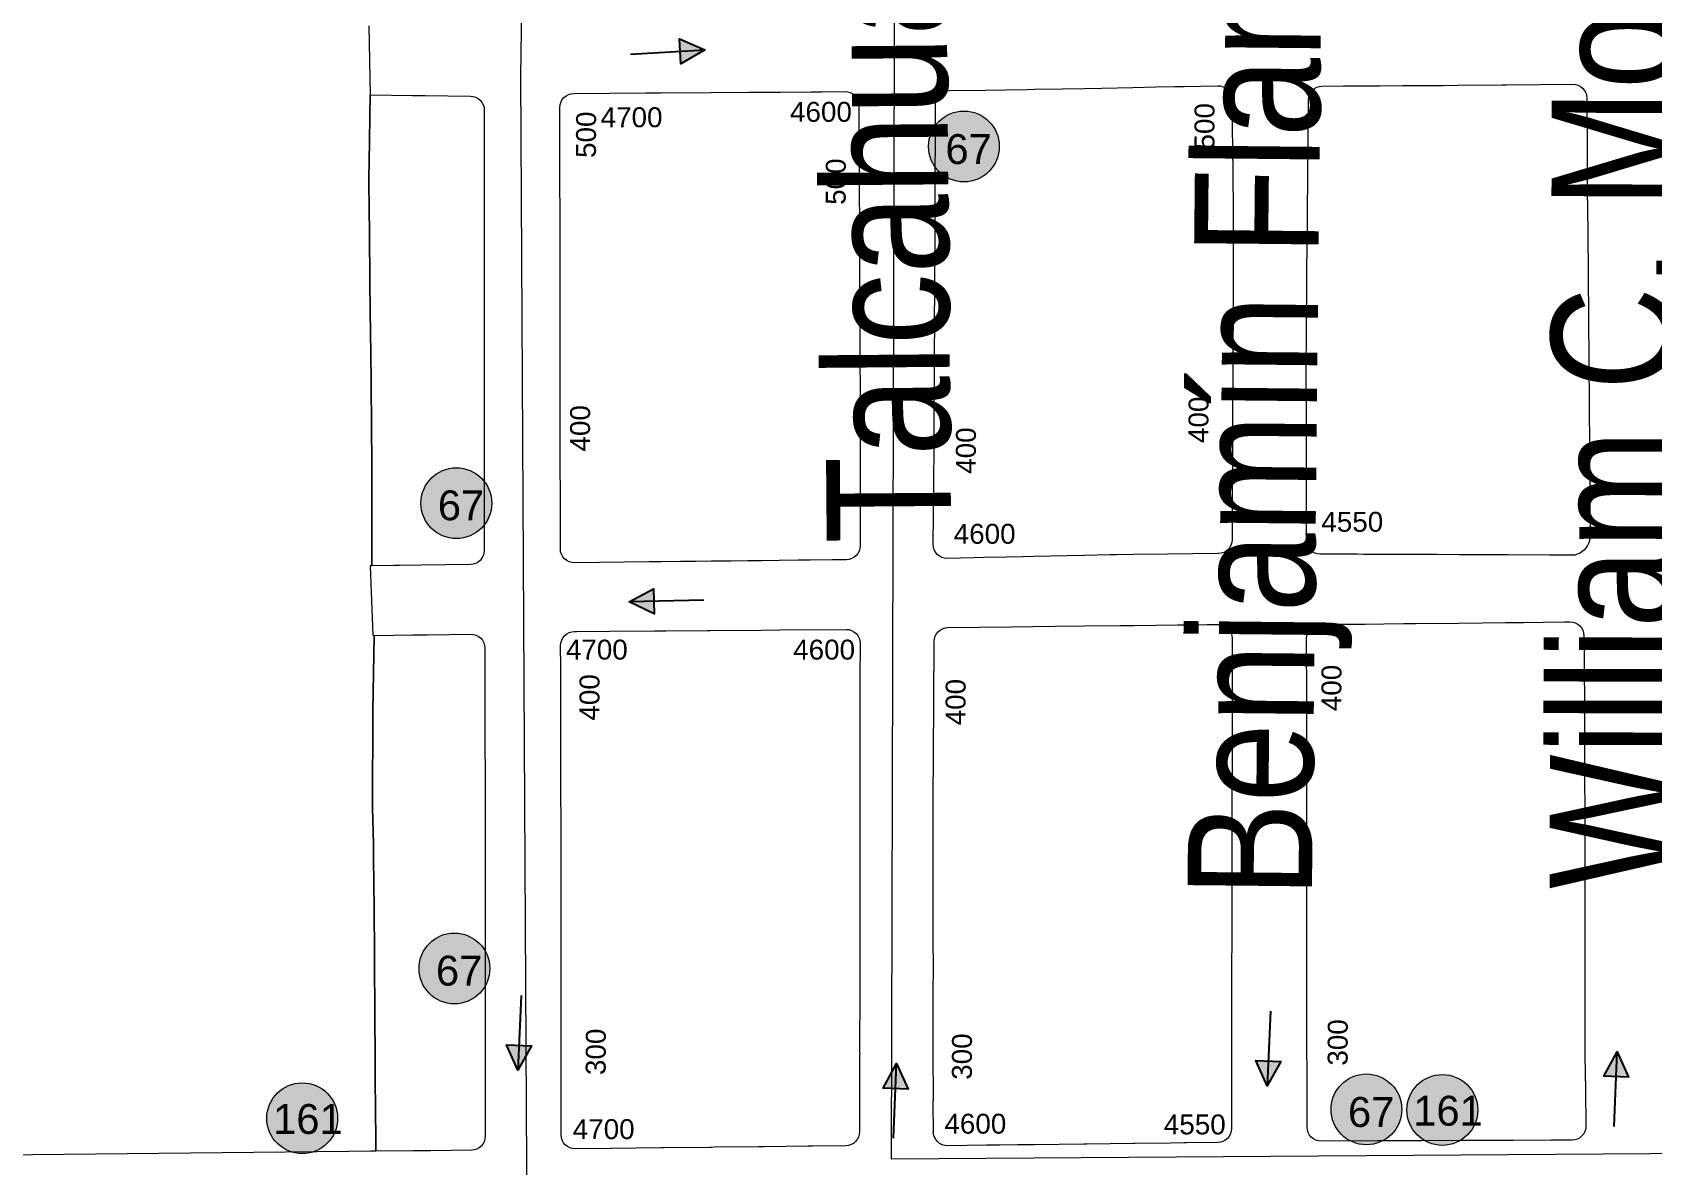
# Model space of a CAD drawing. Header units: millimetres. Extents: x 11558 to 23675, y 49449 to 61482.
# Drawn here: x 15675.9 to 16001.3, y 53663.4 to 53891 of the extents above; entities that cross this region are included whole.
import ezdxf

# ---------------------------------------------------------------- set-up
doc = ezdxf.new("R2010")
doc.units = ezdxf.units.MM
for name, color, linetype in [('0. plano base - nombres calles', 22, 'Continuous'), ('0. Plano Base - PLANO', 254, 'Continuous'), ('0. Plano base - sentido calles', 253, 'Continuous'), ('7. puesta en valor CC la lucila', 212, 'Continuous'), ('numeración', 7, 'Continuous')]:
    doc.layers.add(name, color=color, linetype=linetype)
for name, color, linetype, true_color in [('Linea 161 ida', 7, 'Continuous', 0xd16b6b), ('Linea 67 IDA', 7, 'Continuous', 0xcc9900), ('Linea 67 REGRESO', 7, 'Continuous', 0xe03800)]:
    doc.layers.add(name, color=color, linetype=linetype, true_color=true_color)
doc.layers.get('7. puesta en valor CC la lucila').off()
doc.styles.get("Standard").update_dxf_attribs({"font": 'arial.ttf'})

# ---------------------------------------------------------------- blocks, each defined once
blk = doc.blocks.new('MANZANAS')
at = {"layer": '0. Plano Base - PLANO', "color": 0, "linetype": 'Continuous', "lineweight": 5}
for points in [[(5636497.29, 6176226.3), (5636494.47, 6176231.72), (5636493.96, 6176232.69), (5636492.96, 6176234.62), (5636490.65, 6176239.06), (5636485.97, 6176248.03), (5636482.05, 6176255.57), (5636481.41, 6176256.79), (5636478.1, 6176263.23), (5636476.89, 6176265.58), (5636474.14, 6176270.99), (5636472.34, 6176274.52), (5636470.33, 6176278.49), (5636467.73, 6176283.59), (5636463.25, 6176292.41), (5636459.54, 6176299.72), (5636457.9, 6176302.95), (5636456.87, 6176304.97, -0.409913), (5636458.06, 6176308.72), (5636461.82, 6176310.7), (5636465.38, 6176312.57), (5636468.32, 6176314.12), (5636472.33, 6176316.24), (5636474.38, 6176317.32), (5636479.5, 6176320.02), (5636482.08, 6176321.38), (5636489.99, 6176325.57), (5636490.8, 6176326), (5636502.52, 6176332.23, -0.415712), (5636506.31, 6176331.06), (5636510.61, 6176322.88), (5636510.63, 6176322.83), (5636511.31, 6176321.6), (5636514.89, 6176314.77), (5636518.86, 6176307.28), (5636535.05, 6176276.7), (5636539.24, 6176268.78), (5636543.38, 6176260.97), (5636543.83, 6176260.11), (5636547.59, 6176253.01), (5636547.86, 6176251.95), (5636547.88, 6176251.4), (5636547.7, 6176250.32), (5636547.5, 6176249.81), (5636547.24, 6176249.33), (5636546.83, 6176248.86), (5636546.52, 6176248.5), (5636541.99, 6176246.17), (5636534.5, 6176242.32), (5636533.71, 6176241.91), (5636525.87, 6176237.87), (5636521.83, 6176235.79), (5636517.99, 6176233.81), (5636515.94, 6176232.76), (5636511.68, 6176230.57), (5636508.79, 6176229.08), (5636507.65, 6176228.5), (5636501.05, 6176225.1, -0.412827)], [(5636482.82, 6176215.75), (5636473.83, 6176210.95), (5636467.85, 6176207.75), (5636464.77, 6176206.1), (5636463.62, 6176205.48), (5636459.08, 6176202.99), (5636459.02, 6176202.96), (5636450.27, 6176198.18), (5636448.34, 6176197.12), (5636445.4, 6176195.51), (5636441.43, 6176193.34), (5636439.59, 6176192.34), (5636434.97, 6176189.81, -0.424011), (5636431.13, 6176191), (5636428.51, 6176196.2), (5636426.8, 6176199.58), (5636425.81, 6176201.55), (5636424.87, 6176203.41), (5636422.99, 6176207.13), (5636420.91, 6176211.17), (5636420.15, 6176212.65), (5636415.47, 6176221.75), (5636413.21, 6176226.09), (5636411.29, 6176229.87), (5636410.97, 6176230.48), (5636407.67, 6176236.9), (5636407, 6176238.2), (5636401.89, 6176248.14), (5636399.46, 6176252.85), (5636397.28, 6176257.1), (5636394.15, 6176263.18), (5636390.84, 6176269.62, -0.408477), (5636392, 6176273.36), (5636398.43, 6176276.83), (5636401.89, 6176278.7), (5636405.72, 6176280.77), (5636407.09, 6176281.51), (5636411.94, 6176284.13), (5636415.86, 6176286.26), (5636418.94, 6176287.94), (5636424.43, 6176290.93), (5636428.45, 6176293.13), (5636431.82, 6176294.96), (5636433.49, 6176295.88), (5636439.4, 6176299.1, -0.416988), (5636443.21, 6176297.96), (5636445.75, 6176293.2), (5636450.06, 6176285.11), (5636451.16, 6176282.96), (5636452.7, 6176280.17), (5636454.73, 6176276.33), (5636455.32, 6176275.18), (5636457.3, 6176271.34), (5636459.29, 6176267.47), (5636461.15, 6176263.86), (5636468.47, 6176249.64), (5636472.38, 6176242.04), (5636473.06, 6176240.73), (5636474.34, 6176238.24), (5636475.06, 6176236.84), (5636476.57, 6176233.9), (5636477.38, 6176232.34), (5636477.56, 6176231.99), (5636479.43, 6176228.34), (5636483.99, 6176219.5, -0.409756)], [(5636365.13, 6176155.67), (5636360.57, 6176164.43), (5636358.84, 6176167.76), (5636358.66, 6176168.09), (5636353.92, 6176177.2), (5636349.27, 6176186.13), (5636344.53, 6176195.22), (5636343.36, 6176197.47), (5636340.53, 6176202.89), (5636340.08, 6176203.77), (5636335.3, 6176212.94), (5636334.36, 6176214.75), (5636330.79, 6176221.6), (5636327.63, 6176227.66), (5636324.16, 6176234.33, -0.412428), (5636325.34, 6176238.09), (5636338.14, 6176244.86), (5636340.82, 6176246.28), (5636349.76, 6176251), (5636356.43, 6176254.53), (5636358.64, 6176255.7), (5636359.79, 6176256.3), (5636362.03, 6176257.48), (5636367.5, 6176260.38), (5636369.39, 6176261.38), (5636373.48, 6176263.54, -0.415068), (5636377.27, 6176262.36), (5636385.15, 6176247.33), (5636388.37, 6176241.19), (5636391.58, 6176235.08), (5636392.33, 6176233.65), (5636393.97, 6176230.53), (5636395.3, 6176227.99), (5636397.79, 6176223.25), (5636407.03, 6176205.6), (5636407.62, 6176204.45), (5636407.69, 6176204.33), (5636407.73, 6176204.25), (5636411.64, 6176196.74), (5636411.91, 6176196.21), (5636415.47, 6176189.38), (5636418.27, 6176184.01, -0.411011), (5636417.1, 6176180.24), (5636414.57, 6176178.89), (5636410.66, 6176176.8), (5636408.56, 6176175.68), (5636405.18, 6176173.86), (5636402.05, 6176172.19), (5636399.62, 6176170.9), (5636396.62, 6176169.29), (5636393.18, 6176167.45), (5636390.48, 6176166.01), (5636387.7, 6176164.53), (5636384.33, 6176162.73), (5636382.14, 6176161.56), (5636368.93, 6176154.5, -0.417338)], [(5636551.77, 6176121.73), (5636539.32, 6176145.63), (5636535.48, 6176153.01), (5636535.24, 6176153.46), (5636531.5, 6176160.64), (5636530.47, 6176162.62), (5636528.61, 6176166.18), (5636527.27, 6176168.77), (5636525.87, 6176171.45), (5636522.48, 6176177.96), (5636521.26, 6176180.29), (5636520.93, 6176180.93), (5636518.25, 6176186.08), (5636517.93, 6176186.69), (5636516.74, 6176189.06), (5636515.2, 6176191.92), (5636512.02, 6176198.04), (5636510.11, 6176201.71), (5636508.48, 6176204.83), (5636506.41, 6176208.81, -0.411568), (5636507.57, 6176212.58), (5636509.93, 6176213.84), (5636515.52, 6176216.81), (5636518.8, 6176218.55), (5636522.38, 6176220.47), (5636524.48, 6176221.58), (5636532.14, 6176225.66), (5636540.42, 6176230.07), (5636543.56, 6176231.74), (5636547.09, 6176233.62), (5636550.86, 6176235.63), (5636551.8, 6176236.13, -0.414088), (5636555.58, 6176234.97), (5636555.96, 6176234.27), (5636558.17, 6176230.13), (5636558.22, 6176230.03), (5636562.32, 6176222.2), (5636566.4, 6176214.41), (5636574.42, 6176199.08), (5636575.84, 6176196.37), (5636578.46, 6176191.38), (5636579.05, 6176190.24), (5636579.63, 6176189.11), (5636582.57, 6176183.45), (5636582.84, 6176182.93), (5636586.27, 6176176.31), (5636586.34, 6176176.18), (5636586.51, 6176175.85), (5636586.99, 6176174.92), (5636587.06, 6176174.79), (5636588.91, 6176171.22), (5636590.35, 6176168.44), (5636590.98, 6176167.23), (5636594.31, 6176160.84), (5636594.48, 6176160.54), (5636594.66, 6176160.19), (5636597.87, 6176154.23), (5636601.34, 6176147.77, -0.4171), (5636600.17, 6176143.97), (5636598, 6176142.82), (5636597.16, 6176142.38), (5636596.48, 6176142.03), (5636589.71, 6176138.47), (5636589.17, 6176138.19), (5636580.37, 6176133.57), (5636573.45, 6176129.94), (5636572.87, 6176129.63), (5636565.47, 6176125.75), (5636555.55, 6176120.55, -0.41507)], [(5636350.54, 6176144.57), (5636341.81, 6176139.88), (5636338.01, 6176137.83), (5636336.9, 6176137.24), (5636333.13, 6176135.21), (5636333.1, 6176135.26), (5636328.23, 6176144.58), (5636327.16, 6176146.62), (5636325.63, 6176149.53), (5636325.19, 6176150.36), (5636325.17, 6176150.41), (5636323.14, 6176154.29), (5636320.52, 6176159.27), (5636320.5, 6176159.32), (5636315.73, 6176168.28), (5636315.71, 6176168.33), (5636311.13, 6176176.91), (5636311.1, 6176176.95), (5636309.38, 6176180.19), (5636306.32, 6176185.91), (5636306.3, 6176185.96), (5636301.95, 6176194.12), (5636301.72, 6176194.55), (5636301.69, 6176194.6), (5636299.76, 6176198.22), (5636296.85, 6176203.67), (5636296.72, 6176203.92), (5636296.69, 6176203.97), (5636293.39, 6176210.57), (5636291.06, 6176215.22), (5636289.19, 6176218.96), (5636296.76, 6176222.79), (5636299.06, 6176223.95), (5636307.19, 6176228.05, -0.410939), (5636310.94, 6176226.84), (5636315.84, 6176217.39), (5636317.39, 6176214.41), (5636322.05, 6176205.44), (5636322.59, 6176204.39), (5636326.66, 6176196.55), (5636327.69, 6176194.57), (5636327.87, 6176194.22), (5636328.54, 6176192.94), (5636329.37, 6176191.34), (5636329.44, 6176191.2), (5636331.25, 6176187.71), (5636332.56, 6176185.2), (5636335.93, 6176178.7), (5636340.41, 6176170.08), (5636345.02, 6176161.11), (5636345.67, 6176159.95), (5636351.7, 6176148.33, -0.41013)], [(5636537.22, 6176110.72), (5636531.72, 6176107.78), (5636531.28, 6176107.54), (5636528.89, 6176106.26), (5636522.56, 6176102.89), (5636522.3, 6176102.75), (5636514.08, 6176098.35), (5636513.56, 6176098.07), (5636504.76, 6176093.37), (5636504.18, 6176093.07), (5636501.78, 6176091.78), (5636498.65, 6176090.11), (5636496.28, 6176088.84), (5636489.37, 6176085.15, -0.417617), (5636485.56, 6176086.33), (5636485.62, 6176086.22), (5636482.87, 6176091.5), (5636482.69, 6176091.85), (5636482.67, 6176091.9), (5636478.12, 6176100.65), (5636474.71, 6176107.21), (5636473.56, 6176109.43), (5636469.37, 6176117.5), (5636468.84, 6176118.51), (5636465.21, 6176125.5), (5636464.15, 6176127.54), (5636459.91, 6176135.69), (5636459.8, 6176135.91), (5636459.23, 6176137.01), (5636455.45, 6176144.28), (5636455.02, 6176145.11), (5636450.51, 6176153.89), (5636450.28, 6176154.32), (5636446.12, 6176162.46), (5636445.79, 6176163.1), (5636440.32, 6176173.79, -0.408855), (5636441.49, 6176177.54), (5636452.68, 6176183.52), (5636456.54, 6176185.59), (5636460.5, 6176187.71), (5636465.65, 6176190.46), (5636471.96, 6176193.84), (5636474.46, 6176195.17), (5636482.12, 6176199.27), (5636483.2, 6176199.85), (5636487.39, 6176202.09), (5636489.33, 6176203.13, -0.418289), (5636493.14, 6176201.95), (5636494.11, 6176200.07), (5636495.05, 6176198.25), (5636496.71, 6176195.05), (5636498.84, 6176190.92), (5636501.27, 6176186.23), (5636503.42, 6176182.07), (5636503.97, 6176181.01), (5636507.96, 6176173.29), (5636508.54, 6176172.17), (5636512.71, 6176164.11), (5636512.74, 6176164.05), (5636517.1, 6176155.62), (5636517.8, 6176154.26), (5636521.8, 6176146.54), (5636522.6, 6176144.99), (5636523.45, 6176143.34), (5636526.37, 6176137.7), (5636527.66, 6176135.22), (5636529.31, 6176132.03), (5636530.98, 6176128.79), (5636534.69, 6176121.61), (5636536.52, 6176118.08), (5636538.39, 6176114.48, -0.410765)], [(5636427.3, 6176166.59), (5636430.62, 6176160.11), (5636432.81, 6176155.89), (5636437.41, 6176147.03), (5636437.54, 6176146.77), (5636446.66, 6176129.18), (5636452.02, 6176118.84), (5636455.93, 6176111.3), (5636456.19, 6176110.79), (5636460.55, 6176102.39), (5636460.58, 6176102.33), (5636463.66, 6176096.39), (5636465.09, 6176093.63), (5636465.16, 6176093.51), (5636465.36, 6176093.12), (5636472.43, 6176079.48, -0.41061), (5636471.27, 6176075.72), (5636465.36, 6176072.56), (5636464.93, 6176072.34), (5636464.76, 6176072.25), (5636464.62, 6176072.17), (5636456.74, 6176067.96), (5636456.18, 6176067.66), (5636455.79, 6176067.45), (5636448.01, 6176063.3), (5636447.5, 6176063.02), (5636447.13, 6176062.83), (5636439.1, 6176058.53), (5636438.53, 6176058.23), (5636438.48, 6176058.21), (5636429.73, 6176053.53), (5636429.64, 6176053.48), (5636423.32, 6176050.11, -0.417853), (5636419.52, 6176051.29), (5636412.24, 6176065.33), (5636412.18, 6176065.44), (5636407.68, 6176074.12), (5636406.32, 6176076.74), (5636406.03, 6176077.3), (5636405.06, 6176079.18), (5636404.9, 6176079.48), (5636403.05, 6176083.05), (5636398.32, 6176092.18), (5636398.24, 6176092.34), (5636393.78, 6176100.92), (5636384.58, 6176118.5), (5636382.92, 6176121.68), (5636379.94, 6176127.36), (5636377.22, 6176132.55), (5636376.13, 6176134.65), (5636374.12, 6176138.48, -0.412971), (5636375.29, 6176142.26), (5636375.63, 6176142.44), (5636381.58, 6176145.58), (5636389.52, 6176149.79), (5636390.45, 6176150.28), (5636391.5, 6176150.84), (5636398.89, 6176154.76), (5636399.39, 6176155.02), (5636408.42, 6176159.8), (5636411.73, 6176161.55), (5636423.49, 6176167.78, -0.417924)], [(5636394.59, 6176034.74), (5636388, 6176031.22), (5636387.98, 6176031.27), (5636386.94, 6176033.29), (5636381.24, 6176044.03), (5636379.17, 6176047.92), (5636379.15, 6176047.97), (5636375.36, 6176055.13), (5636375.34, 6176055.18), (5636369.91, 6176065.45), (5636369.88, 6176065.5), (5636369.56, 6176066.11), (5636369.54, 6176066.16), (5636365.22, 6176074.31), (5636365.2, 6176074.36), (5636360.43, 6176083.35), (5636360.4, 6176083.4), (5636359.14, 6176085.73), (5636355.64, 6176092.15), (5636355.62, 6176092.2), (5636346.74, 6176109.44), (5636346.71, 6176109.49), (5636339.92, 6176123.01), (5636343.56, 6176124.95), (5636346.73, 6176126.65), (5636349.41, 6176128.09), (5636357.06, 6176132.18, -0.417657), (5636360.86, 6176131.01), (5636364.73, 6176123.57), (5636366.55, 6176120.09), (5636375.66, 6176102.58), (5636380.35, 6176093.57), (5636384.99, 6176084.65), (5636386.35, 6176082.09), (5636387.35, 6176080.11), (5636389.59, 6176075.81), (5636391.11, 6176072.88), (5636394.93, 6176065.54), (5636398.76, 6176058.19), (5636398.79, 6176058.13), (5636400.95, 6176053.96), (5636404.64, 6176046.88), (5636406.13, 6176044.02, -0.411722), (5636404.96, 6176040.26), (5636397.76, 6176036.42)]]:
    blk.add_lwpolyline(points, format="xyb", close=True, dxfattribs=at)
blk.add_lwpolyline([(5636282.58, 6176231.17), (5636289.16, 6176219.01), (5636289.19, 6176218.96), (5636291.06, 6176215.22), (5636293.39, 6176210.57), (5636296.69, 6176203.97), (5636296.72, 6176203.92), (5636296.85, 6176203.67), (5636299.76, 6176198.22), (5636301.69, 6176194.6), (5636301.72, 6176194.55), (5636301.95, 6176194.12), (5636306.3, 6176185.96), (5636306.32, 6176185.91), (5636309.38, 6176180.19), (5636311.1, 6176176.95), (5636311.13, 6176176.91), (5636315.71, 6176168.33), (5636315.73, 6176168.28), (5636320.5, 6176159.32), (5636320.52, 6176159.27), (5636323.14, 6176154.29), (5636325.17, 6176150.41), (5636325.19, 6176150.36), (5636325.63, 6176149.53), (5636327.16, 6176146.62), (5636328.23, 6176144.58), (5636333.1, 6176135.26), (5636333.13, 6176135.21), (5636332.8, 6176135.06), (5636339.7, 6176122.91), (5636339.92, 6176123.01), (5636346.71, 6176109.49), (5636346.74, 6176109.44), (5636355.62, 6176092.2), (5636355.64, 6176092.15), (5636359.14, 6176085.73), (5636360.4, 6176083.4), (5636360.43, 6176083.35), (5636365.2, 6176074.36), (5636365.22, 6176074.31), (5636369.54, 6176066.16), (5636369.56, 6176066.11), (5636369.88, 6176065.5), (5636369.91, 6176065.45), (5636375.34, 6176055.18), (5636375.36, 6176055.13), (5636379.15, 6176047.97), (5636379.17, 6176047.92), (5636381.24, 6176044.03), (5636386.94, 6176033.29), (5636387.98, 6176031.27), (5636388, 6176031.22), (5636387.05, 6176030.75), (5636383.23, 6176028.71), (5636299.06, 6175983.83)], dxfattribs=at)
blk = doc.blocks.new('67 ida')
at = {"layer": 'Linea 67 IDA', "lineweight": 211, "true_color": 0xededed}
h = blk.add_hatch(color=7, dxfattribs=at)
h.dxf.hatch_style = 1
edge = h.paths.add_edge_path()
edge.add_arc((0, 0), 7.11, 0, 360)
at = {"layer": 'Linea 67 IDA', "lineweight": 9}
blk.add_circle((0, 0), 7.11, dxfattribs=at)
at = {"layer": 'Linea 67 IDA', "lineweight": 15, "insert": (-3.71, 2.48), "char_height": 6, "attachment_point": 1}
blk.add_mtext_dynamic_manual_height_columns('67', width=16.4579, gutter_width=12.5, heights=[0], dxfattribs=at)
blk = doc.blocks.new('67 vuelta')
at = {"layer": 'Linea 67 REGRESO', "lineweight": 211, "true_color": 0xededed}
h = blk.add_hatch(color=7, dxfattribs=at)
h.dxf.hatch_style = 1
edge = h.paths.add_edge_path()
edge.add_arc((0, 0), 7.11, 0, 360)
at = {"layer": 'Linea 67 REGRESO', "lineweight": 15}
blk.add_circle((0, 0), 7.11, dxfattribs=at)
at = {"layer": 'Linea 67 REGRESO', "lineweight": 15, "insert": (-3.72, 2.57), "char_height": 6, "attachment_point": 1}
blk.add_mtext_dynamic_manual_height_columns('67', width=16.4579, gutter_width=12.5, heights=[0], dxfattribs=at)
blk = doc.blocks.new('161 ida')
at = {"layer": 'Linea 161 ida', "lineweight": 211, "true_color": 0xededed}
h = blk.add_hatch(color=7, dxfattribs=at)
h.dxf.hatch_style = 1
edge = h.paths.add_edge_path()
edge.add_arc((0, 0), 7.11, 0, 360)
at = {"layer": 'Linea 161 ida', "lineweight": 9}
blk.add_circle((0, 0), 7.11, dxfattribs=at)
at = {"layer": 'Linea 161 ida', "lineweight": 15, "insert": (-5.85, 2.85), "char_height": 6, "attachment_point": 1}
blk.add_mtext_dynamic_manual_height_columns('161', width=16.4579, gutter_width=12.5, heights=[0], dxfattribs=at)

msp = doc.modelspace()

# ---------------------------------------------------------------- hatches: boundary and pattern name
at = {"layer": '0. Plano base - sentido calles', "linetype": 'Continuous', "lineweight": 25, "ltscale": 2, "true_color": 0x1a1a1a}
h = msp.add_hatch(color=250, dxfattribs=at)
h.dxf.hatch_style = 1
h.paths.add_polyline_path([(15810.99, 53887.5), (15805.85, 53889.7), (15806, 53887.2)])
h.paths.add_polyline_path([(15810.99, 53887.5), (15806, 53887.2), (15806.15, 53884.71)])
h = msp.add_hatch(color=250, dxfattribs=at)
h.dxf.hatch_style = 1
h.paths.add_polyline_path([(15795.74, 53776.63), (15800.8, 53774.24), (15800.74, 53776.74)])
h.paths.add_polyline_path([(15795.74, 53776.63), (15800.74, 53776.74), (15800.68, 53779.24)])
h = msp.add_hatch(color=250, dxfattribs=at)
h.dxf.hatch_style = 1
h.paths.add_polyline_path([(15773.44, 53682.57), (15776.15, 53687.46), (15773.65, 53687.57)])
h.paths.add_polyline_path([(15773.44, 53682.57), (15773.65, 53687.57), (15771.16, 53687.67)])
h = msp.add_hatch(color=250, dxfattribs=at)
h.dxf.hatch_style = 1
h.paths.add_polyline_path([(15994.21, 53686.25), (15991.5, 53681.36), (15994, 53681.25)])
h.paths.add_polyline_path([(15994.21, 53686.25), (15994, 53681.25), (15996.5, 53681.15)])
h = msp.add_hatch(color=250, dxfattribs=at)
h.dxf.hatch_style = 1
h.paths.add_polyline_path([(15849.49, 53683.87), (15846.78, 53678.98), (15849.28, 53678.87)])
h.paths.add_polyline_path([(15849.49, 53683.87), (15849.28, 53678.87), (15851.78, 53678.77)])
h = msp.add_hatch(color=250, dxfattribs=at)
h.dxf.hatch_style = 1
h.paths.add_polyline_path([(15923.93, 53679.43), (15926.64, 53684.32), (15924.14, 53684.42)])
h.paths.add_polyline_path([(15923.93, 53679.43), (15924.14, 53684.42), (15921.64, 53684.53)])

# ---------------------------------------------------------------- linework, layer by layer
at = {"layer": '0. Plano base - sentido calles', "color": 250, "linetype": 'Continuous', "lineweight": 25, "ltscale": 2, "true_color": 0x1a1a1a}
for points in [[(15796.02, 53886.6), (15810.99, 53887.5), (15806.15, 53884.71), (15805.85, 53889.7), (15810.99, 53887.5)], [(15810.74, 53776.98), (15795.74, 53776.63), (15800.68, 53779.24), (15800.8, 53774.24), (15795.74, 53776.63)], [(15774.08, 53697.56), (15773.44, 53682.57), (15771.16, 53687.67), (15776.15, 53687.46), (15773.44, 53682.57)], [(15924.56, 53694.41), (15923.93, 53679.43), (15921.64, 53684.53), (15926.64, 53684.32), (15923.93, 53679.43)], [(15993.58, 53671.26), (15994.21, 53686.25), (15996.5, 53681.15), (15991.5, 53681.36), (15994.21, 53686.25)], [(15848.86, 53668.88), (15849.49, 53683.87), (15851.78, 53678.77), (15846.78, 53678.98), (15849.49, 53683.87)]]:
    msp.add_lwpolyline(points, dxfattribs=at)
at = {"layer": 'Linea 67 IDA', "lineweight": 15}
msp.add_lwpolyline([(17239.07, 53674.45), (15848.48, 53664.71), (15849.34, 53987.58), (15871.19, 54250.82), (15769.61, 54247.76), (15766.63, 54247.66)], dxfattribs=at)
at = {"layer": 'Linea 67 REGRESO', "lineweight": 15}
msp.add_lwpolyline([(15766.63, 54247.66), (15771.31, 54110.87), (15775.95, 54019.29), (15773.96, 53882.24), (15775.22, 53651.05), (16201.26, 53655.21), (16569.81, 53657.95), (16985.61, 53660.59), (17209.87, 53661.8), (17209.94, 53657.87), (17090.5, 53486.53), (16985.42, 53372.69)], dxfattribs=at)

# ---------------------------------------------------------------- block references
at = {"layer": '0. Plano Base - PLANO', "color": 28, "lineweight": 5, "true_color": 0x0d0d0d, "rotation": 332.5463477508169}
msp.add_blockref('MANZANAS', (-7833237.48, -2828296.13), dxfattribs=at)
at = {"layer": '7. puesta en valor CC la lucila', "color": 250, "lineweight": 30, "rotation": 332.5463477508169}
msp.add_blockref('MANZANAS', (-7833237.48, -2828296.13), dxfattribs=at)
at = {"layer": 'Linea 161 ida', "lineweight": 15}
for p in [(15730.11, 53672.91), (15959.08, 53674.57)]:
    msp.add_blockref('161 ida', p, dxfattribs=at)
at = {"layer": 'Linea 67 IDA', "lineweight": 15}
for p in [(15863, 53868.09), (15943.84, 53674.69)]:
    msp.add_blockref('67 ida', p, dxfattribs=at)
at = {"layer": 'Linea 67 REGRESO', "lineweight": 15}
for p in [(15761.06, 53796.44), (15760.68, 53702.99)]:
    msp.add_blockref('67 vuelta', p, dxfattribs=at)

# ---------------------------------------------------------------- texts
at = {"layer": '0. plano base - nombres calles', "color": 250, "lineweight": 15, "true_color": 0x1a1a1a, "char_height": 25, "attachment_point": 1}
for s, insert, rotation in [('{\\fArial Narrow|b0|i0|c0|p34;Benjamín Flanklin}', (15907.88, 53717.38), 89.4072), ('{\\fArial Narrow|b0|i0|c0|p34;Talcahuano}', (15835.45, 53788.28), 90.4724), ('{\\fArial Narrow|b0|i0|c0|p34;William C. Morris}', (15980.62, 53718.97), 89.8431)]:
    msp.add_mtext_dynamic_manual_height_columns(s, width=329.255, gutter_width=12.5, heights=[0], dxfattribs=dict(at, insert=insert, rotation=rotation))
at = {"layer": 'numeración', "color": 251, "true_color": 0x606162, "char_height": 4, "attachment_point": 1, "rotation": 89.7885}
for s, insert in [('500', (15785.09, 53865.79)), ('500', (15909.3, 53867.49)), ('500', (15835.24, 53856.37)), ('400', (15783.89, 53806.82)), ('400', (15908.09, 53808.53)), ('400', (15861.38, 53802.35)), ('400', (15934.79, 53754.67)), ('400', (15785.78, 53752.78)), ('400', (15859.31, 53751.83)), ('300', (15936.05, 53683.48)), ('300', (15787.04, 53681.59)), ('300', (15860.58, 53680.64))]:
    msp.add_mtext_dynamic_manual_height_columns(s, width=16.0314, gutter_width=12.5, heights=[0], dxfattribs=dict(at, insert=insert))
at = {"layer": 'numeración', "color": 251, "true_color": 0x606162, "char_height": 4, "attachment_point": 1}
for s, insert in [('4700', (15790.04, 53875.96)), ('4600', (15828.07, 53877.04)), ('4550', (15934.78, 53794.7)), ('4600', (15860.95, 53792.29)), ('4700', (15783.06, 53769.03)), ('4600', (15828.71, 53769.03)), ('4700', (15784.44, 53672.72)), ('4600', (15859.08, 53673.81)), ('4550', (15903.15, 53673.66))]:
    msp.add_mtext_dynamic_manual_height_columns(s, width=16.0314, gutter_width=12.5, heights=[0], dxfattribs=dict(at, insert=insert))

doc.saveas('drawing.dxf')
